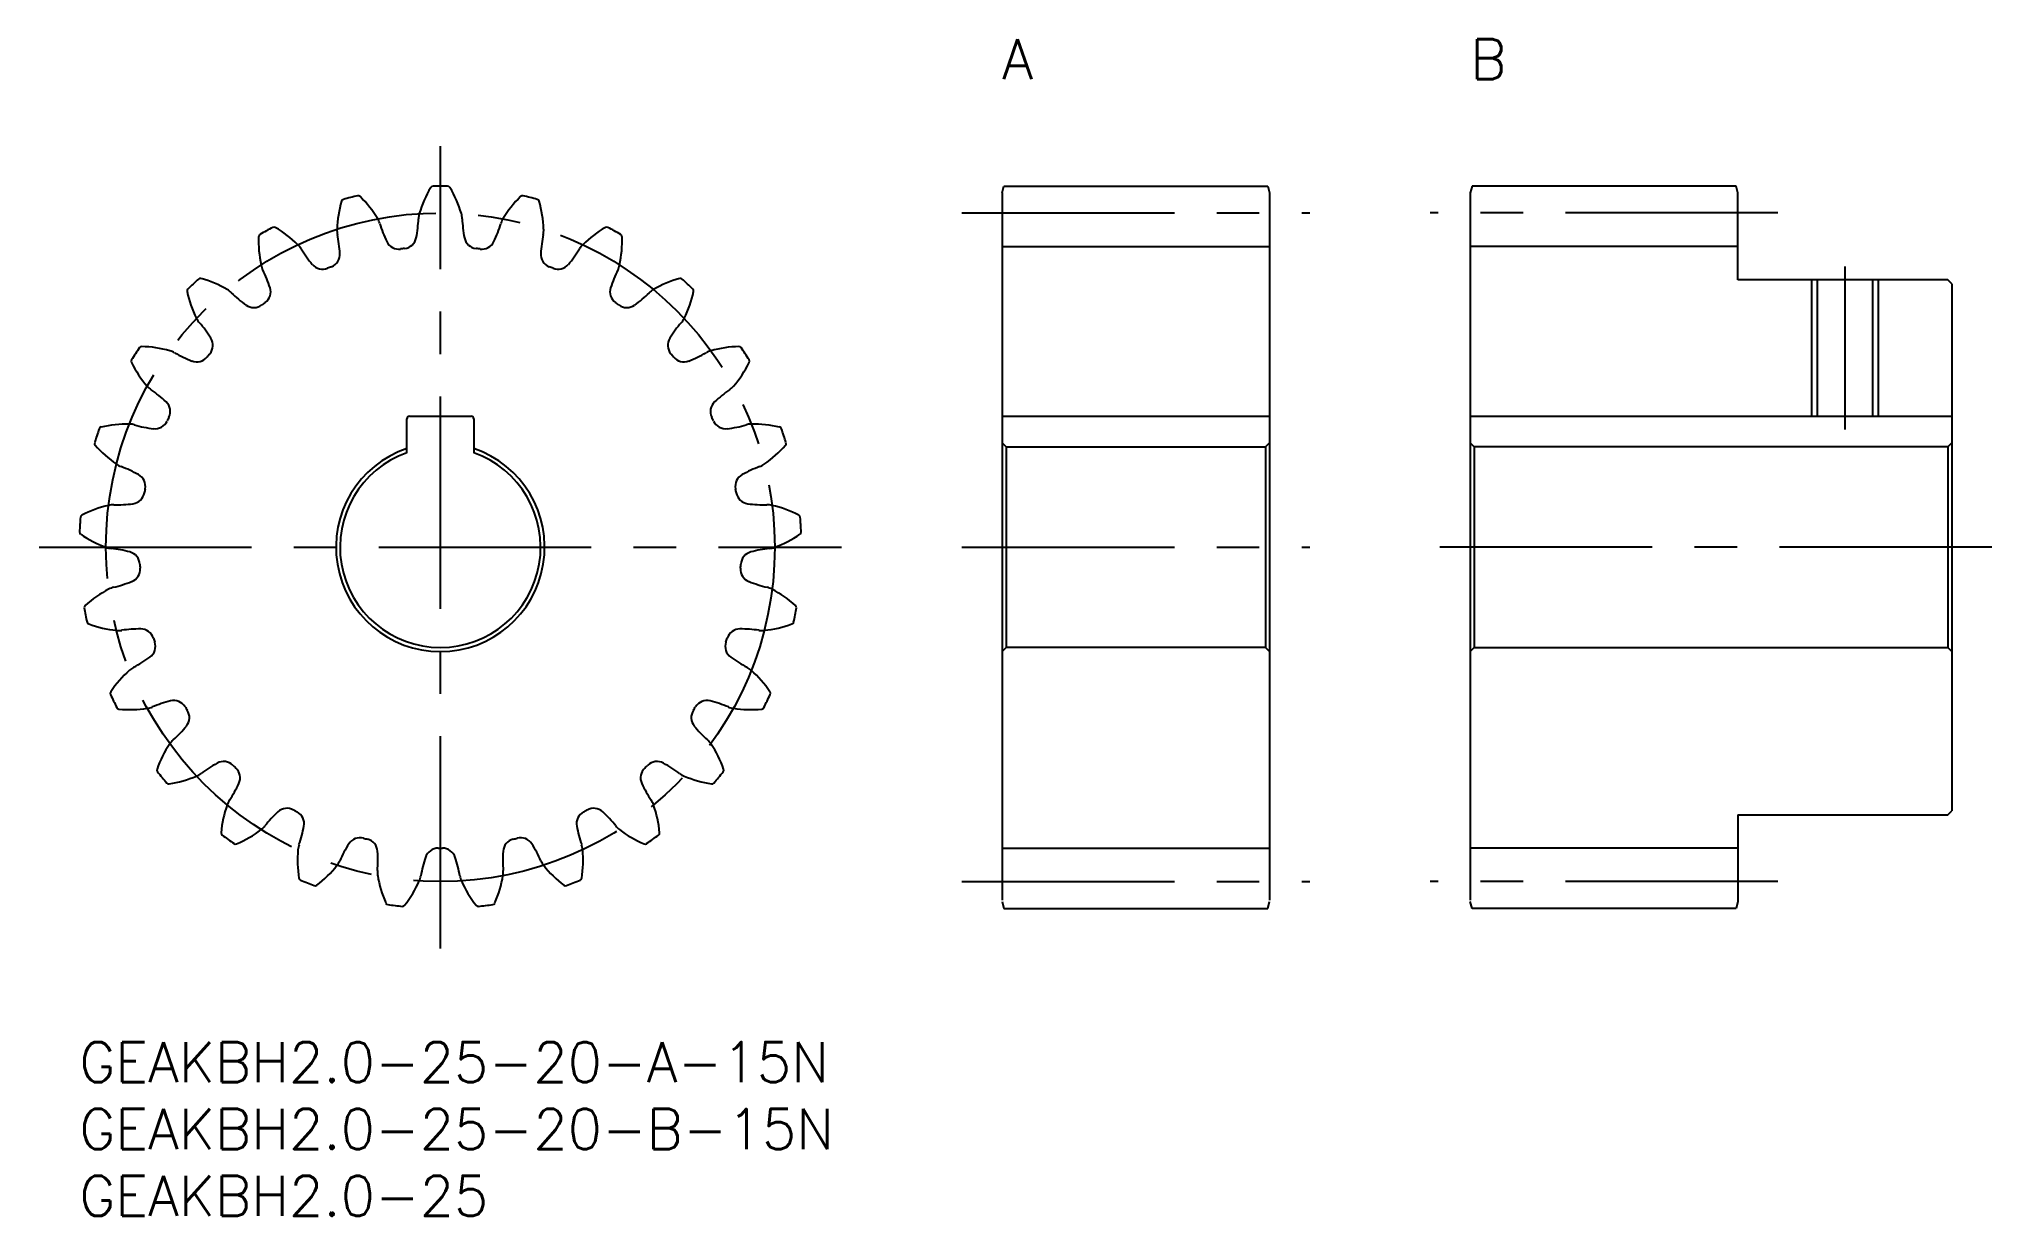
# Model space of a CAD drawing. Extents: x -3 to 143, y -13 to 75.
import ezdxf

# ---------------------------------------------------------------- set-up
doc = ezdxf.new("R2010")
doc.units = 0
doc.header["$LTSCALE"] = 0.5
doc.linetypes.add('CENTER', pattern=[50.8, 31.75, -6.35, 6.35, -6.35])
for name, color, linetype in [('MSM_CENTER', 1, 'CENTER'), ('MSM_CONTINUOUS', 7, 'CONTINUOUS'), ('MSM_NARROW', 5, 'CONTINUOUS'), ('MSM_PART_NUMBER', 7, 'CONTINUOUS')]:
    doc.layers.add(name, color=color, linetype=linetype)
doc.styles.get("Standard").update_dxf_attribs({"font": 'txt.shx', "height": 1, "bigfont": 'bigfont.shx'})

# ---------------------------------------------------------------- blocks, each defined once
blk = doc.blocks.new('*U3')
at = {"layer": 'MSM_PART_NUMBER'}
blk.add_text('GEAKBH2.0-25-20-B-15N', height=3, dxfattribs=at).set_placement((0, -8))
blk = doc.blocks.new('*U4')
at = {"layer": 'MSM_PART_NUMBER'}
blk.add_text('GEAKBH2.0-25-20-A-15N', height=3, dxfattribs=at).set_placement((0, -3))
blk = doc.blocks.new('*U5')
at = {"layer": 'MSM_PART_NUMBER'}
blk.add_text('GEAKBH2.0-25', height=3, dxfattribs=at).set_placement((0, -13))
blk = doc.blocks.new('*U6')
at = {"layer": 'MSM_PART_NUMBER'}
blk.add_text('B', height=3, dxfattribs=at).set_placement((104, 72))
blk = doc.blocks.new('*U7')
at = {"layer": 'MSM_PART_NUMBER'}
blk.add_text('A', height=3, dxfattribs=at).set_placement((69, 72))

msp = doc.modelspace()

# ---------------------------------------------------------------- linework, layer by layer
at = {"layer": 'MSM_CENTER'}
for p, q in [((27, 7), (27, 67)), ((66, 62), (92, 62)), ((127, 62), (101, 62)), ((132, 58), (132, 45.8)), ((-3, 37), (57, 37)), ((66, 37), (92, 37)), ((143, 37), (101, 37)), ((66, 12), (92, 12)), ((127, 12), (101, 12))]:
    msp.add_line(p, q, dxfattribs=at)
msp.add_circle((27, 37), 25, dxfattribs=at)
at = {"layer": 'MSM_CONTINUOUS'}
for p, q in [((69, 63.5), (69.13, 64)), ((69, 63.5), (69, 10.61)), ((69.13, 64), (88.87, 64)), ((88.87, 64), (89, 63.5)), ((89, 63.5), (89, 10.61)), ((104.13, 64), (104, 63.5)), ((104, 63.5), (104, 10.61)), ((123.87, 64), (104.13, 64)), ((124, 63.5), (123.87, 64)), ((124, 57), (124, 63.5)), ((69, 59.5), (89, 59.5)), ((124, 59.5), (104, 59.5)), ((139.7, 57), (124, 57)), ((129.93, 57), (129.93, 46.8)), ((134.07, 57), (134.07, 46.8)), ((140, 56.7), (139.7, 57)), ((140, 56.7), (140, 17.3)), ((24.7, 46.8), (29.3, 46.8)), ((69, 46.8), (89, 46.8)), ((104, 46.8), (140, 46.8)), ((24.5, 44.07), (24.5, 46.6)), ((29.5, 46.6), (29.5, 44.07)), ((69, 44.8), (69.3, 44.5)), ((69.3, 44.5), (69.3, 29.5)), ((69.3, 44.5), (88.7, 44.5)), ((88.7, 44.5), (89, 44.8)), ((88.7, 44.5), (88.7, 29.5)), ((104.3, 44.5), (104, 44.8)), ((104.3, 44.5), (104.3, 29.5)), ((139.7, 44.5), (104.3, 44.5)), ((140, 44.8), (139.7, 44.5)), ((139.7, 44.5), (139.7, 29.5)), ((69.3, 29.5), (69, 29.2)), ((88.7, 29.5), (69.3, 29.5)), ((89, 29.2), (88.7, 29.5)), ((104, 29.2), (104.3, 29.5)), ((104.3, 29.5), (139.7, 29.5)), ((139.7, 29.5), (140, 29.2)), ((124, 17), (139.7, 17)), ((124, 17), (124, 10.5)), ((139.7, 17), (140, 17.3)), ((69, 14.5), (89, 14.5)), ((124, 14.5), (104, 14.5)), ((69, 10.5), (69.13, 10)), ((88.87, 10), (89, 10.5)), ((104.13, 10), (104, 10.5)), ((124, 10.5), (123.87, 10)), ((69.13, 10), (88.87, 10)), ((123.87, 10), (104.13, 10))]:
    msp.add_line(p, q, dxfattribs=at)
for centre, radius, start, end in [((27.6, 60.49), 8.33, 163.3366, 178), ((19.81, 62.82), 0.2, 105.5598, 163.3366), ((27, 37), 27, 103.2402, 105.5598), ((20.86, 63.09), 0.2, 45.4634, 103.2402), ((15.16, 57.29), 8.33, 30.8, 45.4634), ((33.42, 59.6), 8.33, 148.9366, 163.6), ((26.46, 63.79), 0.2, 91.1598, 148.9366), ((27, 37), 27, 88.8402, 91.1598), ((27.54, 63.79), 0.2, 31.0634, 88.8402), ((20.58, 59.6), 8.33, 16.4, 31.0634), ((38.84, 57.29), 8.33, 134.5366, 149.2), ((33.14, 63.09), 0.2, 76.7598, 134.5366), ((27, 37), 27, 74.4402, 76.7598), ((34.19, 62.82), 0.2, 16.6634, 74.4402), ((26.4, 60.49), 8.33, 2, 16.6634), ((20.91, 60.72), 1.64, 17.1004, 30.8), ((15.38, 62.04), 10, 349.0675, 357.2756), ((27, 61.49), 1.64, 163.6, 177.2996), ((27, 61.49), 1.64, 2.7004, 16.4), ((38.62, 62.04), 10, 182.7244, 190.9325), ((33.09, 60.72), 1.64, 149.2, 162.8996), ((21.74, 59.9), 8.33, 177.7366, 192.4), ((13.62, 60.22), 0.2, 119.9598, 177.7366), ((27, 37), 27, 117.6402, 119.9598), ((14.57, 60.74), 0.2, 59.8634, 117.6402), ((10.48, 53.71), 8.33, 45.2, 59.8634), ((20.91, 60.72), 1.64, 178, 191.6996), ((9.51, 58.36), 10, 3.4675, 11.6756), ((32.03, 64.14), 10, 197.1244, 205.3325), ((23.9, 60.29), 1, 205.3325, 277.59), ((24.21, 60.33), 1, 276.81, 349.0675), ((29.79, 60.33), 1, 190.9325, 263.19), ((30.1, 60.29), 1, 262.41, 334.6675), ((21.97, 64.14), 10, 334.6675, 342.8756), ((44.49, 58.36), 10, 168.3244, 176.5325), ((33.09, 60.72), 1.64, 348.3004, 2), ((43.52, 53.71), 8.33, 120.1366, 134.8), ((39.43, 60.74), 0.2, 62.3598, 120.1366), ((27, 37), 27, 60.0402, 62.3598), ((32.26, 59.9), 8.33, 347.6, 2.2634), ((40.38, 60.22), 0.2, 2.2634, 60.0402), ((15.2, 58.46), 1.64, 31.5004, 45.2), ((25.12, 64.54), 10, 211.5244, 219.7325), ((18.5, 58.91), 1, 291.21, 3.4675), ((27, 37), 22.5, 96.81, 97.59), ((27, 37), 22.5, 82.41, 83.19), ((35.5, 58.91), 1, 176.5325, 248.79), ((28.88, 64.54), 10, 320.2675, 328.4756), ((38.8, 58.46), 1.64, 134.8, 148.4996), ((27, 37), 27, 132.0402, 134.3598), ((9.05, 56.9), 0.2, 74.2634, 132.0402), ((6.85, 49.08), 8.33, 59.6, 74.2634), ((15.2, 58.46), 1.64, 192.4, 206.0996), ((4.75, 53.34), 10, 17.8675, 26.0756), ((18.2, 58.79), 1, 219.7325, 291.99), ((27, 37), 22.5, 111.21, 111.99), ((27, 37), 22.5, 68.01, 68.79), ((35.8, 58.79), 1, 248.01, 320.2675), ((49.25, 53.34), 10, 153.9244, 162.1325), ((38.8, 58.46), 1.64, 333.9004, 347.6), ((47.15, 49.08), 8.33, 105.7366, 120.4), ((44.95, 56.9), 0.2, 47.9598, 105.7366), ((27, 37), 27, 45.6402, 47.9598), ((8.26, 56.16), 0.2, 134.3598, 192.1366), ((16.21, 57.87), 8.33, 192.1366, 206.8), ((10.24, 54.85), 1.64, 45.9004, 59.6), ((18.33, 63.21), 10, 225.9244, 234.1325), ((13.32, 56.11), 1, 305.61, 17.8675), ((40.68, 56.11), 1, 162.1325, 234.39), ((35.67, 63.21), 10, 305.8675, 314.0756), ((43.76, 54.85), 1.64, 120.4, 134.0996), ((37.79, 57.87), 8.33, 333.2, 347.8634), ((45.74, 56.16), 0.2, 347.8634, 45.6402), ((10.24, 54.85), 1.64, 206.8, 220.4996), ((13.06, 55.92), 1, 234.1325, 306.39), ((27, 37), 22.5, 125.61, 126.39), ((27, 37), 22.5, 53.61, 54.39), ((40.94, 55.92), 1, 233.61, 305.8675), ((43.76, 54.85), 1.64, 319.5004, 333.2), ((1.39, 47.3), 10, 32.2675, 40.4756), ((9, 52.1), 1, 320.01, 32.2675), ((45, 52.1), 1, 147.7325, 219.99), ((52.61, 47.3), 10, 139.5244, 147.7325), ((27, 37), 27, 146.4402, 148.7598), ((4.67, 51.82), 0.2, 88.6634, 146.4402), ((4.48, 43.68), 8.33, 74, 88.6634), ((6.32, 50.12), 1.64, 60.3004, 74), ((12.09, 60.23), 10, 240.3244, 248.5325), ((8.79, 51.86), 1, 248.5325, 320.79), ((27, 37), 22.5, 140.01, 140.79), ((27, 37), 22.5, 39.21, 39.99), ((45.21, 51.86), 1, 219.21, 291.4675), ((41.91, 60.23), 10, 291.4675, 299.6756), ((47.68, 50.12), 1.64, 106, 119.6996), ((49.52, 43.68), 8.33, 91.3366, 106), ((49.33, 51.82), 0.2, 33.5598, 91.3366), ((27, 37), 27, 31.2402, 33.5598), ((4.09, 50.9), 0.2, 148.7598, 206.5366), ((11.36, 54.53), 8.33, 206.5366, 221.2), ((42.64, 54.53), 8.33, 318.8, 333.4634), ((49.91, 50.9), 0.2, 333.4634, 31.2402), ((6.32, 50.12), 1.64, 221.2, 234.8996), ((-0.37, 40.6), 10, 46.6675, 54.8756), ((54.37, 40.6), 10, 125.1244, 133.3325), ((47.68, 50.12), 1.64, 305.1004, 318.8), ((5.81, 47.15), 1, 334.41, 46.6675), ((24.7, 46.6), 0.2, 90, 180), ((29.3, 46.6), 0.2, 0, 90), ((48.19, 47.15), 1, 133.3325, 205.59), ((27, 37), 27, 160.8402, 163.1598), ((1.68, 45.8), 0.2, 103.0634, 160.8402), ((3.52, 37.87), 8.33, 88.4, 103.0634), ((3.71, 44.57), 1.64, 74.7004, 88.4), ((6.78, 55.79), 10, 254.7244, 262.9325), ((5.67, 46.86), 1, 262.9325, 335.19), ((27, 37), 22.5, 154.41, 155.19), ((27, 37), 22.5, 24.81, 25.59), ((48.33, 46.86), 1, 204.81, 277.0675), ((47.22, 55.79), 10, 277.0675, 285.2756), ((50.29, 44.57), 1.64, 91.6, 105.2996), ((50.48, 37.87), 8.33, 76.9366, 91.6), ((52.32, 45.8), 0.2, 19.1598, 76.9366), ((27, 37), 27, 16.8402, 19.1598), ((1.35, 44.76), 0.2, 163.1598, 220.9366), ((7.49, 50.09), 8.33, 220.9366, 235.6), ((27, 37), 7.8, 108.6939, 71.3061), ((27, 37), 7.5, 109.4712, 70.5288), ((46.51, 50.09), 8.33, 304.4, 319.0634), ((52.65, 44.76), 0.2, 319.0634, 16.8402), ((3.71, 44.57), 1.64, 235.6, 249.2996), ((-0.41, 33.68), 10, 61.0675, 69.2756), ((3.95, 41.56), 1, 348.81, 61.0675), ((50.05, 41.56), 1, 118.9325, 191.19), ((54.41, 33.68), 10, 110.7244, 118.9325), ((50.29, 44.57), 1.64, 290.7004, 304.4), ((3.89, 41.25), 1, 277.3325, 349.59), ((27, 37), 22.5, 168.81, 169.59), ((27, 37), 22.5, 10.41, 11.19), ((50.11, 41.25), 1, 190.41, 262.6675), ((4.04, 32.01), 8.33, 102.8, 117.4634), ((2.56, 38.54), 1.64, 89.1004, 102.8), ((2.74, 50.17), 10, 269.1244, 277.3325), ((51.26, 50.17), 10, 262.6675, 270.8756), ((51.44, 38.54), 1.64, 77.2, 90.8996), ((49.96, 32.01), 8.33, 62.5366, 77.2), ((27, 37), 27, 175.2402, 177.5598), ((0.22, 38.14), 0.2, 177.5598, 235.3366), ((0.29, 39.22), 0.2, 117.4634, 175.2402), ((4.85, 44.83), 8.33, 235.3366, 250), ((49.15, 44.83), 8.33, 290, 304.6634), ((53.71, 39.22), 0.2, 4.7598, 62.5366), ((53.78, 38.14), 0.2, 304.6634, 2.4402), ((27, 37), 27, 2.4402, 4.7598), ((2.56, 38.54), 1.64, 250, 263.6996), ((1.28, 26.97), 10, 75.4675, 83.6756), ((3.54, 35.68), 1, 3.21, 75.4675), ((50.46, 35.68), 1, 104.5325, 176.79), ((52.72, 26.97), 10, 96.3244, 104.5325), ((51.44, 38.54), 1.64, 276.3004, 290), ((3.56, 35.36), 1, 291.7325, 3.99), ((27, 37), 22.5, 183.21, 183.99), ((50.44, 35.36), 1, 176.01, 248.2675), ((27, 37), 22.5, 356.01, 356.79), ((6.01, 26.45), 8.33, 117.2, 131.8634), ((2.95, 32.41), 1.64, 103.5004, 117.2), ((0.22, 43.73), 10, 283.5244, 291.7325), ((53.78, 43.73), 10, 248.2675, 256.4756), ((51.05, 32.41), 1.64, 62.8, 76.4996), ((47.99, 26.45), 8.33, 48.1366, 62.8), ((0.58, 32.51), 0.2, 131.8634, 189.6402), ((27, 37), 27, 189.6402, 191.9598), ((27, 37), 27, 348.0402, 350.3598), ((53.42, 32.51), 0.2, 350.3598, 48.1366), ((0.78, 31.45), 0.2, 191.9598, 249.7366), ((3.6, 39.08), 8.33, 249.7366, 264.4), ((2.95, 32.41), 1.64, 264.4, 278.0996), ((4.58, 20.89), 10, 89.8675, 98.0756), ((4.6, 29.89), 1, 17.61, 89.8675), ((49.4, 29.89), 1, 90.1325, 162.39), ((49.42, 20.89), 10, 81.9244, 90.1325), ((51.05, 32.41), 1.64, 261.9004, 275.6), ((50.4, 39.08), 8.33, 275.6, 290.2634), ((53.22, 31.45), 0.2, 290.2634, 348.0402), ((4.7, 29.59), 1, 306.1325, 18.39), ((27, 37), 22.5, 197.61, 198.39), ((49.3, 29.59), 1, 161.61, 233.8675), ((27, 37), 22.5, 341.61, 342.39), ((9.29, 21.57), 8.33, 131.6, 146.2634), ((4.84, 26.57), 1.64, 117.9004, 131.6), ((-0.61, 36.86), 10, 297.9244, 306.1325), ((54.61, 36.86), 10, 233.8675, 242.0756), ((49.16, 26.57), 1.64, 48.4, 62.0996), ((44.71, 21.57), 8.33, 33.7366, 48.4), ((2.52, 26.08), 0.2, 146.2634, 204.0402), ((27, 37), 27, 204.0402, 206.3598), ((2.99, 25.1), 0.2, 206.3598, 264.1366), ((3.82, 33.19), 8.33, 264.1366, 278.8), ((4.84, 26.57), 1.64, 278.8, 292.4996), ((9.29, 15.82), 10, 104.2675, 112.4756), ((7.07, 24.54), 1, 32.01, 104.2675), ((27, 37), 22.5, 212.01, 212.79), ((27, 37), 22.5, 327.21, 327.99), ((46.93, 24.54), 1, 75.7325, 147.99), ((44.71, 15.82), 10, 67.5244, 75.7325), ((49.16, 26.57), 1.64, 247.5004, 261.2), ((50.18, 33.19), 8.33, 261.2, 275.8634), ((51.01, 25.1), 0.2, 275.8634, 333.6402), ((27, 37), 27, 333.6402, 335.9598), ((51.48, 26.08), 0.2, 335.9598, 33.7366), ((0.3, 29.99), 10, 312.3244, 320.5325), ((7.24, 24.27), 1, 320.5325, 32.79), ((46.76, 24.27), 1, 147.21, 219.4675), ((53.7, 29.99), 10, 219.4675, 227.6756), ((13.68, 17.65), 8.33, 146, 160.6634), ((8.13, 21.39), 1.64, 132.3004, 146), ((45.87, 21.39), 1.64, 34, 47.6996), ((40.32, 17.65), 8.33, 19.3366, 34), ((15.11, 12.08), 10, 118.6675, 126.8756), ((10.8, 19.98), 1, 46.41, 118.6675), ((27, 37), 22.5, 226.41, 227.19), ((11.03, 19.76), 1, 334.9325, 47.19), ((42.97, 19.76), 1, 132.81, 205.0675), ((27, 37), 22.5, 312.81, 313.59), ((43.2, 19.98), 1, 61.3325, 133.59), ((38.89, 12.08), 10, 53.1244, 61.3325), ((6.01, 20.34), 0.2, 160.6634, 218.4402), ((27, 37), 27, 218.4402, 220.7598), ((6.7, 19.5), 0.2, 220.7598, 278.5366), ((5.49, 27.55), 8.33, 278.5366, 293.2), ((8.13, 21.39), 1.64, 293.2, 306.8996), ((2.88, 23.57), 10, 326.7244, 334.9325), ((51.12, 23.57), 10, 205.0675, 213.2756), ((45.87, 21.39), 1.64, 233.1004, 246.8), ((48.51, 27.55), 8.33, 246.8, 261.4634), ((47.3, 19.5), 0.2, 261.4634, 319.2402), ((27, 37), 27, 319.2402, 321.5598), ((47.99, 20.34), 0.2, 321.5598, 19.3366), ((18.91, 14.94), 8.33, 160.4, 175.0634), ((12.61, 17.19), 1.64, 146.7004, 160.4), ((41.39, 17.19), 1.64, 19.6, 33.2996), ((35.09, 14.94), 8.33, 4.9366, 19.6), ((12.61, 17.19), 1.64, 307.6, 321.2996), ((21.68, 9.91), 10, 133.0675, 141.2756), ((15.54, 16.48), 1, 60.81, 133.0675), ((27, 37), 22.5, 240.81, 241.59), ((15.82, 16.33), 1, 349.3325, 61.59), ((6.97, 18), 10, 341.1244, 349.3325), ((38.18, 16.33), 1, 118.41, 190.6675), ((47.03, 18), 10, 190.6675, 198.8756), ((27, 37), 22.5, 298.41, 299.19), ((38.46, 16.48), 1, 46.9325, 119.19), ((32.32, 9.91), 10, 38.7244, 46.9325), ((41.39, 17.19), 1.64, 218.7004, 232.4), ((10.81, 15.64), 0.2, 175.0634, 232.8402), ((27, 37), 27, 232.8402, 235.1598), ((11.69, 15), 0.2, 235.1598, 292.9366), ((8.52, 22.49), 8.33, 292.9366, 307.6), ((17.99, 14.23), 1.64, 161.1004, 174.8), ((28.59, 9.44), 10, 147.4675, 155.6756), ((21, 14.28), 1, 75.21, 147.4675), ((27, 37), 22.5, 255.21, 255.99), ((21.31, 14.2), 1, 3.7325, 75.99), ((32.69, 14.2), 1, 104.01, 176.2675), ((27, 37), 22.5, 284.01, 284.79), ((33, 14.28), 1, 32.5325, 104.79), ((25.41, 9.44), 10, 24.3244, 32.5325), ((36.01, 14.23), 1.64, 5.2, 18.8996), ((45.48, 22.49), 8.33, 232.4, 247.0634), ((42.31, 15), 0.2, 247.0634, 304.8402), ((27, 37), 27, 304.8402, 307.1598), ((43.19, 15.64), 0.2, 307.1598, 4.9366), ((24.65, 13.62), 8.33, 174.8, 189.4634), ((12.71, 18.35), 8.33, 307.3366, 322), ((17.99, 14.23), 1.64, 322, 335.6996), ((12.33, 13.61), 10, 355.5244, 3.7325), ((35.39, 10.7), 10, 161.8675, 170.0756), ((26.84, 13.5), 1, 89.61, 161.8675), ((27, 37), 22.5, 269.61, 270.39), ((27.16, 13.5), 1, 18.1325, 90.39), ((18.61, 10.7), 10, 9.9244, 18.1325), ((41.67, 13.61), 10, 176.2675, 184.4756), ((36.01, 14.23), 1.64, 204.3004, 218), ((41.29, 18.35), 8.33, 218, 232.6634), ((29.35, 13.62), 8.33, 350.5366, 5.2), ((16.63, 12.29), 0.2, 189.4634, 247.2402), ((27, 37), 27, 247.2402, 249.5598), ((17.64, 11.89), 0.2, 249.5598, 307.3366), ((23.93, 12.7), 1.64, 175.5004, 189.2), ((30.54, 13.78), 8.33, 189.2, 203.8634), ((17.79, 15.39), 8.33, 321.7366, 336.4), ((23.93, 12.7), 1.64, 336.4, 350.0996), ((30.07, 12.7), 1.64, 189.9004, 203.6), ((36.21, 15.39), 8.33, 203.6, 218.2634), ((23.46, 13.78), 8.33, 336.1366, 350.8), ((30.07, 12.7), 1.64, 350.8, 4.4996), ((36.36, 11.89), 0.2, 232.6634, 290.4402), ((27, 37), 27, 290.4402, 292.7598), ((37.37, 12.29), 0.2, 292.7598, 350.5366), ((23.1, 10.48), 0.2, 203.8634, 261.6402), ((27, 37), 27, 261.6402, 263.9598), ((24.18, 10.35), 0.2, 263.9598, 321.7366), ((29.82, 10.35), 0.2, 218.2634, 276.0402), ((27, 37), 27, 276.0402, 278.3598), ((30.9, 10.48), 0.2, 278.3598, 336.1366)]:
    msp.add_arc(centre, radius, start, end, dxfattribs=at)
at = {"layer": 'MSM_NARROW'}
for p, q in [((129.5, 57), (129.5, 46.8)), ((134.5, 57), (134.5, 46.8))]:
    msp.add_line(p, q, dxfattribs=at)

# ---------------------------------------------------------------- block references
at = {"layer": 'MSM_CONTINUOUS'}
for name in ['*U7', '*U6', '*U4', '*U3', '*U5']:
    msp.add_blockref(name, (0, 0), dxfattribs=at)

doc.saveas('drawing.dxf')
